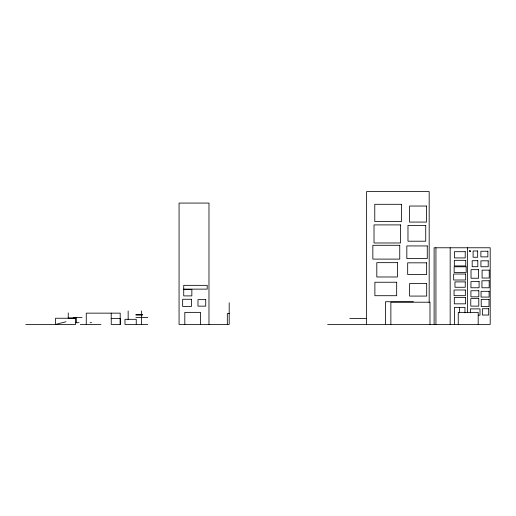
<?xml version="1.0" encoding="UTF-8"?>
<svg xmlns="http://www.w3.org/2000/svg" width="516" height="516" viewBox="0 0 516 516"><rect width="100%" height="100%" fill="white"/><g stroke="black" fill="none" stroke-linecap="round" stroke-linejoin="round"><path stroke-width="0.77" d="M65.971 321.758L55.573 324.429L55.573 318.243L75.639 318.243L75.639 324.429L25.8 324.429M183.722 289.134L207.206 289.134L207.206 285.348L183.722 285.348L183.722 295.9L191.849 295.9L191.849 289.366L183.722 289.366M413.445 301.725L385.51 301.725L385.51 324.429M229.194 313.586L227.324 313.586L227.324 324.429M478.397 315.186L480.003 315.186L480.003 308.884L470.366 308.884L470.366 312.825M73.278 317.534L82.089 317.534M135.876 317.604L147.834 317.604M68.235 318.024L75.639 318.024M349.816 318.449L366.624 318.449M75.426 322.694L79.019 322.694M90.126 322.694L91.571 322.694M80.29 324.429L100.936 324.429M147.834 324.429L124.975 324.429L124.975 319.314L136.25 319.314L136.25 324.429M327.634 324.429L490.2 324.429L490.2 247.777L434.111 247.777L434.111 324.429M478.184 324.429L478.184 312.374L458.253 312.374L458.253 324.429M467.522 247.777L467.522 312.451M464.961 312.786L464.961 307.355L454.435 307.355L454.435 324.429M459.433 307.355L459.433 312.786M450.171 247.777L450.171 324.429M435.936 247.777L435.936 324.429M429.983 324.429L429.983 302.208L390.864 302.208L390.864 324.429M429.177 302.686L429.177 191.571L366.624 191.571L366.624 324.429M229.194 302.737L229.194 324.429L179.065 324.429L179.065 203.072L208.98 203.072L208.98 324.429M200.55 324.429L200.55 312.367L184.812 312.367L184.812 324.429M141.597 310.98L141.597 324.429M128.155 310.98L128.155 319.681M120.196 324.429L120.196 313.148L86.262 313.148L86.262 324.429M111.211 313.148L111.211 318.695M76.303 317.534L76.303 322.694M68.235 312.902L68.235 318.372M401.506 204.304L374.771 204.304L374.771 221.532L401.506 221.532L401.506 204.304M426.5 206.039L409.594 206.039L409.594 222.074L426.5 222.074L426.5 206.039M400.506 224.899L374.016 224.899L374.016 242.984L400.506 242.984L400.506 224.899M425.732 225.415L407.975 225.415L407.975 241.204L425.732 241.204L425.732 225.415M399.752 245.3L372.855 245.3L372.855 259.109L399.752 259.109L399.752 245.3M427.267 245.939L406.827 245.939L406.827 258.574L427.267 258.574L427.267 245.939M477.674 250.995L473.101 250.995L473.101 257.252L477.674 257.252L477.674 250.995M487.859 251.228L480.893 251.228L480.893 256.871L487.859 256.871L487.859 251.228M465.219 251.692L454.428 251.692L454.428 257.923L465.219 257.923L465.219 251.692M465.761 260.328L454.325 260.328L454.325 265.934L465.761 265.934L465.761 260.328M477.803 260.703L472.179 260.703L472.179 266.701L477.803 266.701L477.803 260.703M488.213 260.832L480.925 260.832L480.925 266.746L488.213 266.746L488.213 260.832M397.391 262.657L376.809 262.657L376.809 276.982L397.391 276.982L397.391 262.657M426.642 262.831L407.679 262.831L407.679 274.551L426.642 274.551L426.642 262.831M466.174 266.785L454.138 266.785L454.138 272.532L466.174 272.532L466.174 266.785M478.616 269.668L471.031 269.668L471.031 278.227L478.616 278.227L478.616 269.668M489.239 270.139L482.086 270.139L482.086 278.034L489.239 278.034L489.239 270.139M465.677 274.022L453.667 274.022L453.667 280.001L465.677 280.001L465.677 274.022M489.187 280.769L481.938 280.769L481.938 287.773L489.187 287.773L489.187 280.769M479.093 281.62L470.94 281.62L470.94 287.773L479.093 287.773L479.093 281.62M465.251 281.897L454.964 281.897L454.964 287.27L465.251 287.27L465.251 281.897M396.675 282.239L374.887 282.239L374.887 295.707L396.675 295.707L396.675 282.239M426.687 283.529L409.607 283.529L409.607 296.081L426.687 296.081L426.687 283.529M465.342 289.998L454.061 289.998L454.061 295.681L465.342 295.681L465.342 289.998M478.829 290.74L470.921 290.74L470.921 296.842L478.829 296.842L478.829 290.74M489.11 291.308L481.054 291.308L481.054 297.074L489.11 297.074L489.11 291.308M465.593 297.487L454.306 297.487L454.306 303.834L465.593 303.834L465.593 297.487M478.784 298.609L470.779 298.609L470.779 306.13L478.784 306.13L478.784 298.609M191.436 299.261L182.658 299.261L182.658 306.452L191.436 306.452L191.436 299.261M489.02 299.357L481.222 299.357L481.222 306.607L489.02 306.607L489.02 299.357M205.736 299.641L197.983 299.641L197.983 306.149L205.736 306.149L205.736 299.641M488.684 308.736L482.357 308.736L482.357 315.037L488.684 315.037L488.684 308.736M142.461 314.489L135.914 314.489L135.914 315.095L142.461 315.095L142.461 314.489M120.293 318.604L111.23 318.604L111.23 324.429L120.293 324.429L120.293 318.604M470.302 251.318A0.645 0.49 -90 0 0 469.876 250.35A0.645 0.49 -90 0 0 469.444 251.318A0.645 0.49 -90 0 0 470.302 251.318"/></g></svg>
